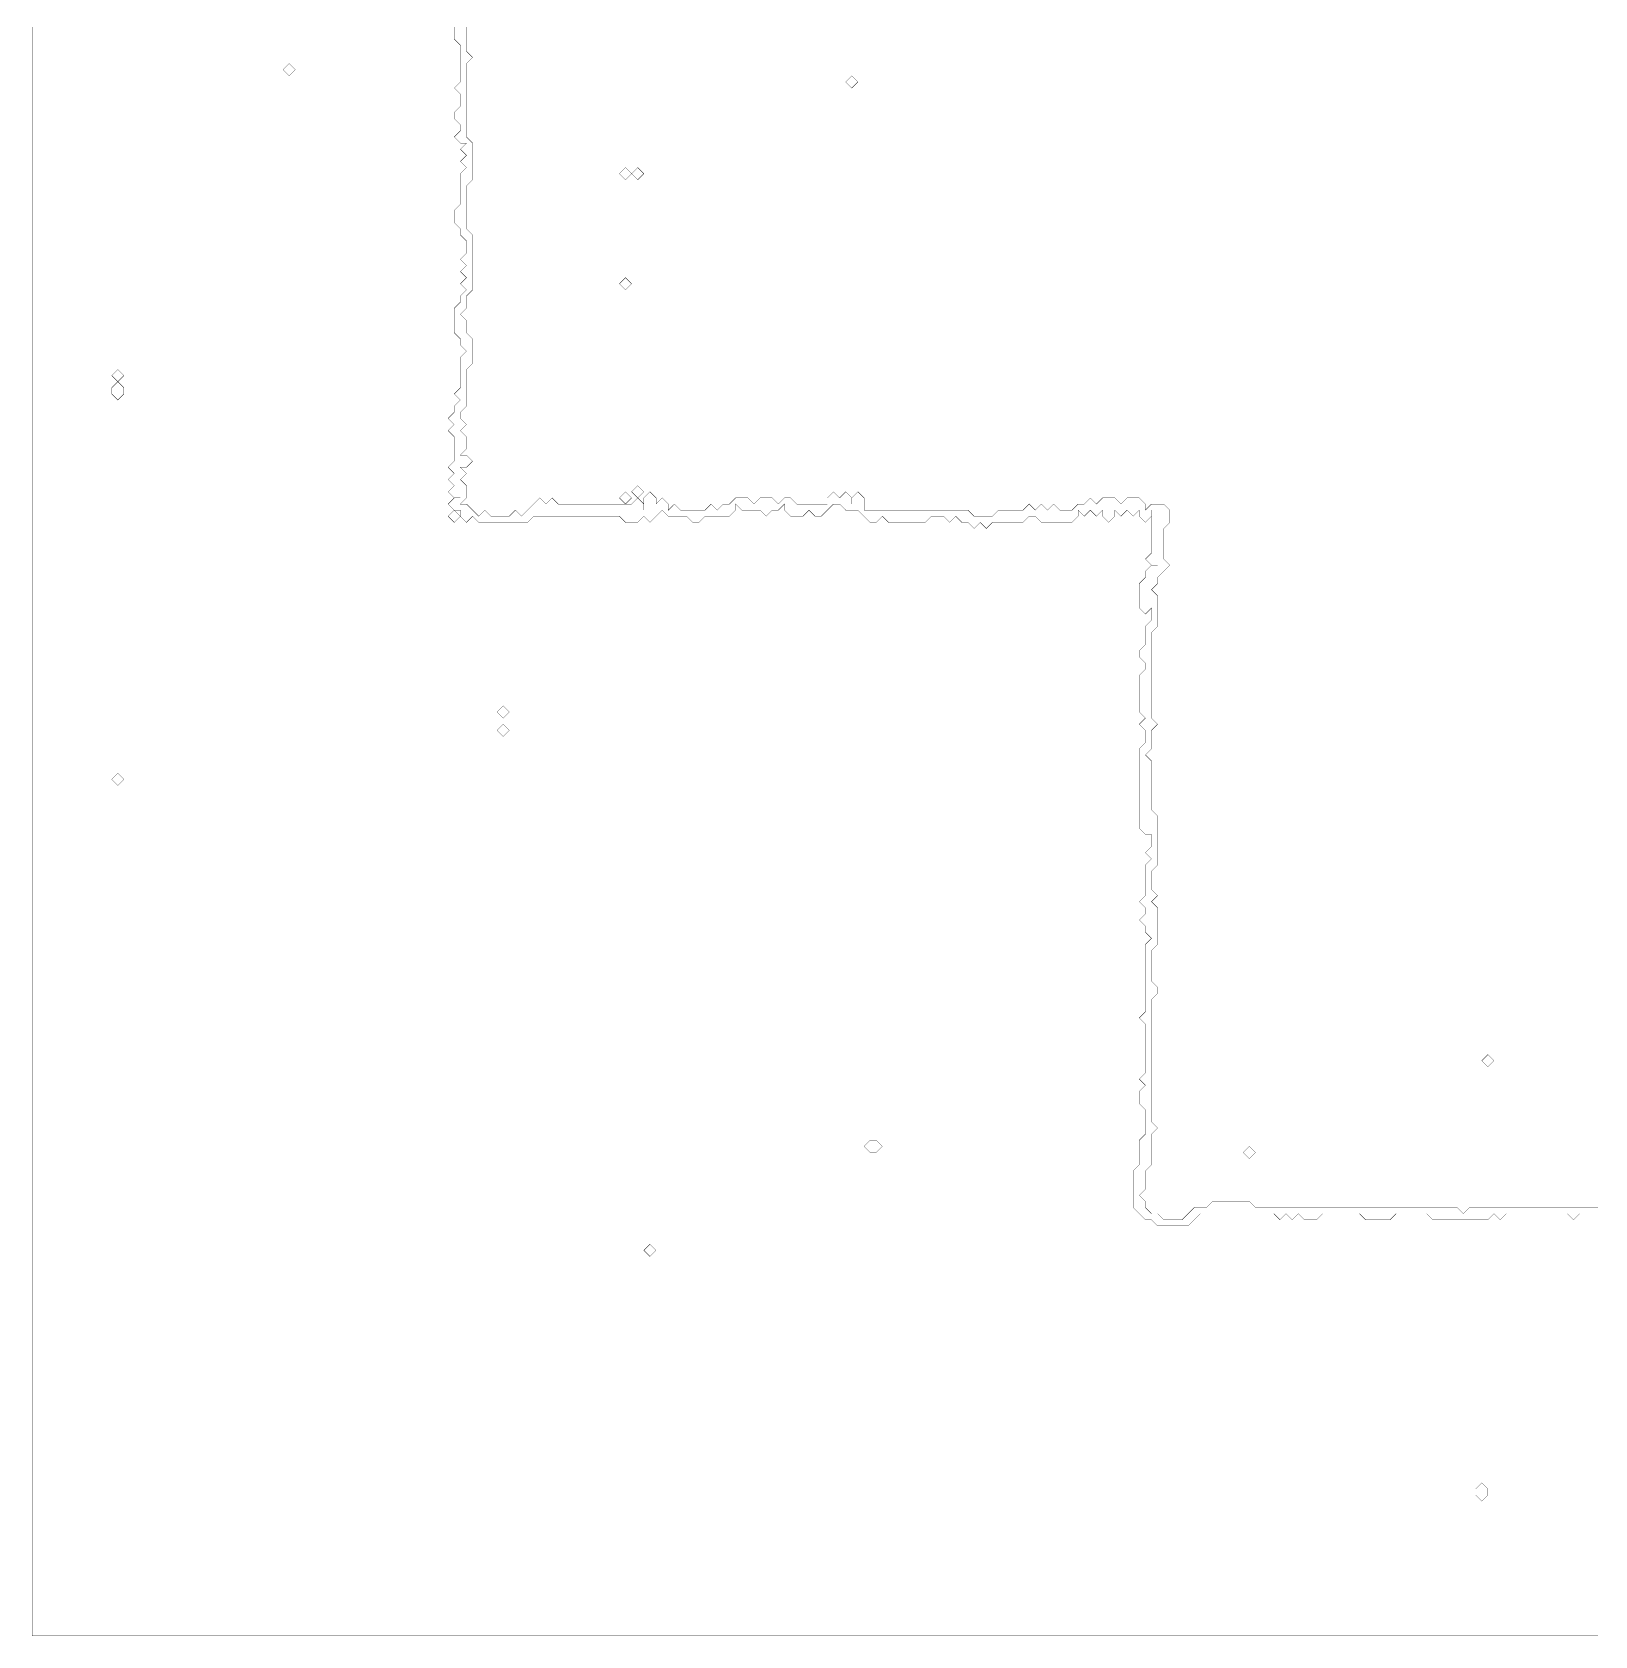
# Model space of a CAD drawing. Header units: metres. Extents: x 0 to 5142, y -5142 to 0.
# Drawn here: x 0 to 2571, y -5142 to -2504 of the extents above; entities that cross this region are included whole.
import ezdxf

# ---------------------------------------------------------------- set-up
doc = ezdxf.new("R2010")
doc.units = ezdxf.units.M
doc.layers.add('conductor', color=1, linetype='Continuous')
doc.layers.add('substrate', color=5, linetype='Continuous')

msp = doc.modelspace()

# ---------------------------------------------------------------- linework, layer by layer
at = {"layer": 'conductor', "const_width": 0.5}
msp.add_lwpolyline([(714.4375, -2495.5), (714.4375, -2505.5625), (714.4375, -2515.625), (714.4375, -2525.6875), (714.4375, -2535.75), (724.5, -2545.8125), (714.4375, -2555.875), (714.4375, -2565.9375), (714.4375, -2576), (714.4375, -2586.0625), (714.4375, -2596.125), (714.4375, -2606.1875), (714.4375, -2616.25), (714.4375, -2626.3125), (714.4375, -2636.375), (714.4375, -2646.4375), (714.4375, -2656.5), (714.4375, -2666.5625), (714.4375, -2676.625), (724.5, -2686.6875), (724.5, -2696.75), (724.5, -2706.8125), (724.5, -2716.875), (724.5, -2726.9375), (724.5, -2737), (724.5, -2747.0625), (714.4375, -2757.125), (714.4375, -2767.1875), (714.4375, -2777.25), (714.4375, -2787.3125), (714.4375, -2797.375), (714.4375, -2807.4375), (714.4375, -2817.5), (714.4375, -2827.5625), (724.5, -2837.625), (724.5, -2847.6875), (724.5, -2857.75), (724.5, -2867.8125), (724.5, -2877.875), (724.5, -2887.9375), (724.5, -2898), (724.5, -2908.0625), (724.5, -2918.125), (724.5, -2928.1875), (714.4375, -2938.25), (714.4375, -2948.3125), (714.4375, -2958.375), (704.375, -2968.4375), (714.4375, -2978.5), (714.4375, -2988.5625), (714.4375, -2998.625), (724.5, -3008.6875), (724.5, -3018.75), (724.5, -3028.8125), (724.5, -3038.875), (724.5, -3048.9375), (714.4375, -3059), (714.4375, -3069.0625), (714.4375, -3079.125), (714.4375, -3089.1875), (714.4375, -3099.25), (714.4375, -3109.3125), (714.4375, -3119.375), (704.375, -3129.4375), (704.375, -3139.5), (714.4375, -3149.5625), (704.375, -3159.625), (714.4375, -3169.6875), (714.4375, -3179.75), (714.4375, -3189.8125), (704.375, -3199.875), (714.4375, -3199.875), (724.5, -3209.9375), (714.4375, -3220), (704.375, -3220), (714.4375, -3230.0625), (704.375, -3240.125), (714.4375, -3250.1875), (714.4375, -3260.25), (714.4375, -3270.3125), (704.375, -3280.375), (714.4375, -3280.375), (724.5, -3290.4375), (734.5625, -3300.5), (744.625, -3290.4375), (754.6875, -3300.5), (764.75, -3300.5), (774.8125, -3300.5), (784.875, -3300.5), (794.9375, -3290.4375), (805, -3300.5), (815.0625, -3290.4375), (825.125, -3280.375), (835.1875, -3270.3125), (845.25, -3280.375), (855.3125, -3270.3125), (865.375, -3280.375), (875.4375, -3280.375), (885.5, -3280.375), (895.5625, -3280.375), (905.625, -3280.375), (915.6875, -3280.375), (925.75, -3280.375), (935.8125, -3280.375), (945.875, -3280.375), (955.9375, -3280.375), (966, -3280.375), (976.0625, -3280.375), (986.125, -3280.375), (996.1875, -3270.3125), (1006.25, -3280.375), (1006.25, -3290.4375), (1006.25, -3280.375), (1006.25, -3270.3125), (1016.3125, -3260.25), (1026.375, -3270.3125), (1026.375, -3280.375), (1036.4375, -3270.3125), (1046.5, -3280.375), (1046.5, -3290.4375), (1056.5625, -3280.375), (1066.625, -3290.4375), (1076.6875, -3290.4375), (1086.75, -3290.4375), (1096.8125, -3290.4375), (1106.875, -3290.4375), (1116.9375, -3280.375), (1127, -3290.4375), (1137.0625, -3280.375), (1147.125, -3280.375), (1157.1875, -3270.3125), (1167.25, -3270.3125), (1177.3125, -3270.3125), (1187.375, -3280.375), (1197.4375, -3270.3125), (1207.5, -3270.3125), (1217.5625, -3270.3125), (1227.625, -3280.375), (1237.6875, -3270.3125), (1247.75, -3270.3125), (1257.8125, -3280.375), (1267.875, -3280.375), (1277.9375, -3280.375), (1288, -3280.375), (1298.0625, -3280.375), (1308.125, -3280.375), (1308.125, -3270.3125), (1318.1875, -3260.25), (1328.25, -3270.3125), (1338.3125, -3260.25), (1348.375, -3270.3125), (1348.375, -3280.375), (1348.375, -3270.3125), (1358.4375, -3260.25), (1368.5, -3270.3125), (1368.5, -3280.375), (1368.5, -3290.4375), (1378.5625, -3290.4375), (1388.625, -3290.4375), (1398.6875, -3290.4375), (1408.75, -3290.4375), (1418.8125, -3290.4375), (1428.875, -3290.4375), (1438.9375, -3290.4375), (1449, -3290.4375), (1459.0625, -3290.4375), (1469.125, -3290.4375), (1479.1875, -3290.4375), (1489.25, -3290.4375), (1499.3125, -3290.4375), (1509.375, -3290.4375), (1519.4375, -3290.4375), (1529.5, -3290.4375), (1539.5625, -3290.4375), (1549.625, -3300.5), (1559.6875, -3300.5), (1569.75, -3300.5), (1579.8125, -3300.5), (1589.875, -3290.4375), (1599.9375, -3290.4375), (1610, -3290.4375), (1620.0625, -3290.4375), (1630.125, -3290.4375), (1640.1875, -3280.375), (1650.25, -3290.4375), (1660.3125, -3280.375), (1670.375, -3290.4375), (1680.4375, -3280.375), (1690.5, -3290.4375), (1700.5625, -3290.4375), (1710.625, -3290.4375), (1720.6875, -3280.375), (1730.75, -3280.375), (1740.8125, -3270.3125), (1750.875, -3280.375), (1760.9375, -3270.3125), (1771, -3270.3125), (1781.0625, -3270.3125), (1791.125, -3280.375), (1801.1875, -3270.3125), (1811.25, -3270.3125), (1821.3125, -3270.3125), (1831.375, -3280.375), (1831.375, -3290.4375), (1841.4375, -3280.375), (1851.5, -3280.375), (1861.5625, -3280.375), (1871.625, -3290.4375), (1871.625, -3300.5), (1871.625, -3310.5625), (1861.5625, -3320.625), (1861.5625, -3330.6875), (1861.5625, -3340.75), (1861.5625, -3350.8125), (1861.5625, -3360.875), (1861.5625, -3370.9375), (1871.625, -3381), (1861.5625, -3391.0625), (1851.5, -3401.125), (1851.5, -3411.1875), (1841.4375, -3421.25), (1851.5, -3431.3125), (1851.5, -3441.375), (1851.5, -3451.4375), (1851.5, -3461.5), (1851.5, -3471.5625), (1851.5, -3481.625), (1841.4375, -3491.6875), (1841.4375, -3501.75), (1841.4375, -3511.8125), (1841.4375, -3521.875), (1841.4375, -3531.9375), (1841.4375, -3542), (1841.4375, -3552.0625), (1841.4375, -3562.125), (1841.4375, -3572.1875), (1841.4375, -3582.25), (1841.4375, -3592.3125), (1841.4375, -3602.375), (1841.4375, -3612.4375), (1841.4375, -3622.5), (1841.4375, -3632.5625), (1851.5, -3642.625), (1841.4375, -3652.6875), (1841.4375, -3662.75), (1841.4375, -3672.8125), (1841.4375, -3682.875), (1831.375, -3692.9375), (1841.4375, -3703), (1841.4375, -3713.0625), (1841.4375, -3723.125), (1841.4375, -3733.1875), (1841.4375, -3743.25), (1841.4375, -3753.3125), (1841.4375, -3763.375), (1841.4375, -3773.4375), (1841.4375, -3783.5), (1851.5, -3793.5625), (1851.5, -3803.625), (1851.5, -3813.6875), (1851.5, -3823.75), (1851.5, -3833.8125), (1851.5, -3843.875), (1851.5, -3853.9375), (1851.5, -3864), (1851.5, -3874.0625), (1841.4375, -3884.125), (1841.4375, -3894.1875), (1841.4375, -3904.25), (1841.4375, -3914.3125), (1851.5, -3924.375), (1841.4375, -3934.4375), (1851.5, -3944.5), (1851.5, -3954.5625), (1851.5, -3964.625), (1851.5, -3974.6875), (1851.5, -3984.75), (1851.5, -3994.8125), (1851.5, -4004.875), (1841.4375, -4014.9375), (1841.4375, -4025), (1841.4375, -4035.0625), (1841.4375, -4045.125), (1841.4375, -4055.1875), (1841.4375, -4065.25), (1851.5, -4075.3125), (1851.5, -4085.375), (1841.4375, -4095.4375), (1841.4375, -4105.5), (1841.4375, -4115.5625), (1841.4375, -4125.625), (1841.4375, -4135.6875), (1841.4375, -4145.75), (1841.4375, -4155.8125), (1841.4375, -4165.875), (1841.4375, -4175.9375), (1841.4375, -4186), (1841.4375, -4196.0625), (1841.4375, -4206.125), (1841.4375, -4216.1875), (1841.4375, -4226.25), (1841.4375, -4236.3125), (1841.4375, -4246.375), (1841.4375, -4256.4375), (1841.4375, -4266.5), (1841.4375, -4276.5625), (1841.4375, -4286.625), (1841.4375, -4296.6875), (1851.5, -4306.75), (1841.4375, -4316.8125), (1841.4375, -4326.875), (1841.4375, -4336.9375), (1841.4375, -4347), (1841.4375, -4357.0625), (1841.4375, -4367.125), (1831.375, -4377.1875), (1831.375, -4387.25), (1831.375, -4397.3125), (1831.375, -4407.375), (1821.3125, -4417.4375), (1831.375, -4427.5), (1831.375, -4437.5625), (1841.4375, -4447.625), (1851.5, -4447.625), (1861.5625, -4457.6875), (1871.625, -4457.6875), (1881.6875, -4457.6875), (1891.75, -4457.6875), (1901.8125, -4447.625), (1911.875, -4437.5625), (1921.9375, -4437.5625), (1932, -4437.5625), (1942.0625, -4427.5), (1952.125, -4427.5), (1962.1875, -4427.5), (1972.25, -4427.5), (1982.3125, -4427.5), (1992.375, -4427.5), (2002.4375, -4427.5), (2012.5, -4437.5625), (2022.5625, -4437.5625), (2032.625, -4437.5625), (2042.6875, -4437.5625), (2052.75, -4437.5625), (2062.8125, -4437.5625), (2072.875, -4437.5625), (2082.9375, -4437.5625), (2093, -4437.5625), (2103.0625, -4437.5625), (2113.125, -4437.5625), (2123.1875, -4437.5625), (2133.25, -4437.5625), (2143.3125, -4437.5625), (2153.375, -4437.5625), (2163.4375, -4437.5625), (2173.5, -4437.5625), (2183.5625, -4437.5625), (2193.625, -4437.5625), (2203.6875, -4437.5625), (2213.75, -4437.5625), (2223.8125, -4437.5625), (2233.875, -4437.5625), (2243.9375, -4437.5625), (2254, -4437.5625), (2264.0625, -4437.5625), (2274.125, -4437.5625), (2284.1875, -4437.5625), (2294.25, -4437.5625), (2304.3125, -4437.5625), (2314.375, -4437.5625), (2324.4375, -4437.5625), (2334.5, -4437.5625), (2344.5625, -4437.5625), (2354.625, -4447.625), (2364.6875, -4437.5625), (2374.75, -4437.5625), (2384.8125, -4437.5625), (2394.875, -4437.5625), (2404.9375, -4437.5625), (2415, -4437.5625), (2425.0625, -4437.5625), (2435.125, -4437.5625), (2445.1875, -4437.5625), (2455.25, -4437.5625), (2465.3125, -4437.5625), (2475.375, -4437.5625), (2485.4375, -4437.5625), (2495.5, -4437.5625), (2505.5625, -4437.5625), (2515.625, -4437.5625), (2525.6875, -4437.5625), (2535.75, -4437.5625), (2545.8125, -4437.5625), (2555.875, -4437.5625), (2565.9375, -4437.5625), (2576, -4437.5625)], dxfattribs=at)
for points in [[(1338.3125, -2586.0625), (1348.375, -2576), (1358.4375, -2586.0625), (1348.375, -2596.125)], [(966, -2737), (976.0625, -2726.9375), (986.125, -2737), (976.0625, -2747.0625)], [(986.125, -2737), (996.1875, -2726.9375), (1006.25, -2737), (996.1875, -2747.0625)], [(966, -2918.125), (976.0625, -2908.0625), (986.125, -2918.125), (976.0625, -2928.1875)], [(966, -3270.3125), (976.0625, -3260.25), (986.125, -3270.3125), (976.0625, -3280.375)], [(986.125, -3260.25), (996.1875, -3250.1875), (1006.25, -3260.25), (996.1875, -3270.3125)], [(2384.8125, -4196.0625), (2394.875, -4186), (2404.9375, -4196.0625), (2394.875, -4206.125)], [(1992.375, -4347), (2002.4375, -4336.9375), (2012.5, -4347), (2002.4375, -4357.0625)]]:
    msp.add_lwpolyline(points, close=True, dxfattribs=at)
at = {"layer": 'substrate', "const_width": 0.5}
for points in [[(0, -2495.5), (0, -2505.5625), (0, -2515.625), (0, -2525.6875), (0, -2535.75), (0, -2545.8125), (0, -2555.875), (0, -2565.9375), (0, -2576), (0, -2586.0625), (0, -2596.125), (0, -2606.1875), (0, -2616.25), (0, -2626.3125), (0, -2636.375), (0, -2646.4375), (0, -2656.5), (0, -2666.5625), (0, -2676.625), (0, -2686.6875), (0, -2696.75), (0, -2706.8125), (0, -2716.875), (0, -2726.9375), (0, -2737), (0, -2747.0625), (0, -2757.125), (0, -2767.1875), (0, -2777.25), (0, -2787.3125), (0, -2797.375), (0, -2807.4375), (0, -2817.5), (0, -2827.5625), (0, -2837.625), (0, -2847.6875), (0, -2857.75), (0, -2867.8125), (0, -2877.875), (0, -2887.9375), (0, -2898), (0, -2908.0625), (0, -2918.125), (0, -2928.1875), (0, -2938.25), (0, -2948.3125), (0, -2958.375), (0, -2968.4375), (0, -2978.5), (0, -2988.5625), (0, -2998.625), (0, -3008.6875), (0, -3018.75), (0, -3028.8125), (0, -3038.875), (0, -3048.9375), (0, -3059), (0, -3069.0625), (0, -3079.125), (0, -3089.1875), (0, -3099.25), (0, -3109.3125), (0, -3119.375), (0, -3129.4375), (0, -3139.5), (0, -3149.5625), (0, -3159.625), (0, -3169.6875), (0, -3179.75), (0, -3189.8125), (0, -3199.875), (0, -3209.9375), (0, -3220), (0, -3230.0625), (0, -3240.125), (0, -3250.1875), (0, -3260.25), (0, -3270.3125), (0, -3280.375), (0, -3290.4375), (0, -3300.5), (0, -3310.5625), (0, -3320.625), (0, -3330.6875), (0, -3340.75), (0, -3350.8125), (0, -3360.875), (0, -3370.9375), (0, -3381), (0, -3391.0625), (0, -3401.125), (0, -3411.1875), (0, -3421.25), (0, -3431.3125), (0, -3441.375), (0, -3451.4375), (0, -3461.5), (0, -3471.5625), (0, -3481.625), (0, -3491.6875), (0, -3501.75), (0, -3511.8125), (0, -3521.875), (0, -3531.9375), (0, -3542), (0, -3552.0625), (0, -3562.125), (0, -3572.1875), (0, -3582.25), (0, -3592.3125), (0, -3602.375), (0, -3612.4375), (0, -3622.5), (0, -3632.5625), (0, -3642.625), (0, -3652.6875), (0, -3662.75), (0, -3672.8125), (0, -3682.875), (0, -3692.9375), (0, -3703), (0, -3713.0625), (0, -3723.125), (0, -3733.1875), (0, -3743.25), (0, -3753.3125), (0, -3763.375), (0, -3773.4375), (0, -3783.5), (0, -3793.5625), (0, -3803.625), (0, -3813.6875), (0, -3823.75), (0, -3833.8125), (0, -3843.875), (0, -3853.9375), (0, -3864), (0, -3874.0625), (0, -3884.125), (0, -3894.1875), (0, -3904.25), (0, -3914.3125), (0, -3924.375), (0, -3934.4375), (0, -3944.5), (0, -3954.5625), (0, -3964.625), (0, -3974.6875), (0, -3984.75), (0, -3994.8125), (0, -4004.875), (0, -4014.9375), (0, -4025), (0, -4035.0625), (0, -4045.125), (0, -4055.1875), (0, -4065.25), (0, -4075.3125), (0, -4085.375), (0, -4095.4375), (0, -4105.5), (0, -4115.5625), (0, -4125.625), (0, -4135.6875), (0, -4145.75), (0, -4155.8125), (0, -4165.875), (0, -4175.9375), (0, -4186), (0, -4196.0625), (0, -4206.125), (0, -4216.1875), (0, -4226.25), (0, -4236.3125), (0, -4246.375), (0, -4256.4375), (0, -4266.5), (0, -4276.5625), (0, -4286.625), (0, -4296.6875), (0, -4306.75), (0, -4316.8125), (0, -4326.875), (0, -4336.9375), (0, -4347), (0, -4357.0625), (0, -4367.125), (0, -4377.1875), (0, -4387.25), (0, -4397.3125), (0, -4407.375), (0, -4417.4375), (0, -4427.5), (0, -4437.5625), (0, -4447.625), (0, -4457.6875), (0, -4467.75), (0, -4477.8125), (0, -4487.875), (0, -4497.9375), (0, -4508), (0, -4518.0625), (0, -4528.125), (0, -4538.1875), (0, -4548.25), (0, -4558.3125), (0, -4568.375), (0, -4578.4375), (0, -4588.5), (0, -4598.5625), (0, -4608.625), (0, -4618.6875), (0, -4628.75), (0, -4638.8125), (0, -4648.875), (0, -4658.9375), (0, -4669), (0, -4679.0625), (0, -4689.125), (0, -4699.1875), (0, -4709.25), (0, -4719.3125), (0, -4729.375), (0, -4739.4375), (0, -4749.5), (0, -4759.5625), (0, -4769.625), (0, -4779.6875), (0, -4789.75), (0, -4799.8125), (0, -4809.875), (0, -4819.9375), (0, -4830), (0, -4840.0625), (0, -4850.125), (0, -4860.1875), (0, -4870.25), (0, -4880.3125), (0, -4890.375), (0, -4900.4375), (0, -4910.5), (0, -4920.5625), (0, -4930.625), (0, -4940.6875), (0, -4950.75), (0, -4960.8125), (0, -4970.875), (0, -4980.9375), (0, -4991), (0, -5001.0625), (0, -5011.125), (0, -5021.1875), (0, -5031.25), (0, -5041.3125), (0, -5051.375), (0, -5061.4375), (0, -5071.5), (0, -5081.5625), (0, -5091.625), (0, -5101.6875), (0, -5111.75), (0, -5121.8125), (0, -5131.875), (0, -5141.9375), (10.0625, -5141.9375), (20.125, -5141.9375), (30.1875, -5141.9375), (40.25, -5141.9375), (50.3125, -5141.9375), (60.375, -5141.9375), (70.4375, -5141.9375), (80.5, -5141.9375), (90.5625, -5141.9375), (100.625, -5141.9375), (110.6875, -5141.9375), (120.75, -5141.9375), (130.8125, -5141.9375), (140.875, -5141.9375), (150.9375, -5141.9375), (161, -5141.9375), (171.0625, -5141.9375), (181.125, -5141.9375), (191.1875, -5141.9375), (201.25, -5141.9375), (211.3125, -5141.9375), (221.375, -5141.9375), (231.4375, -5141.9375), (241.5, -5141.9375), (251.5625, -5141.9375), (261.625, -5141.9375), (271.6875, -5141.9375), (281.75, -5141.9375), (291.8125, -5141.9375), (301.875, -5141.9375), (311.9375, -5141.9375), (322, -5141.9375), (332.0625, -5141.9375), (342.125, -5141.9375), (352.1875, -5141.9375), (362.25, -5141.9375), (372.3125, -5141.9375), (382.375, -5141.9375), (392.4375, -5141.9375), (402.5, -5141.9375), (412.5625, -5141.9375), (422.625, -5141.9375), (432.6875, -5141.9375), (442.75, -5141.9375), (452.8125, -5141.9375), (462.875, -5141.9375), (472.9375, -5141.9375), (483, -5141.9375), (493.0625, -5141.9375), (503.125, -5141.9375), (513.1875, -5141.9375), (523.25, -5141.9375), (533.3125, -5141.9375), (543.375, -5141.9375), (553.4375, -5141.9375), (563.5, -5141.9375), (573.5625, -5141.9375), (583.625, -5141.9375), (593.6875, -5141.9375), (603.75, -5141.9375), (613.8125, -5141.9375), (623.875, -5141.9375), (633.9375, -5141.9375), (644, -5141.9375), (654.0625, -5141.9375), (664.125, -5141.9375), (674.1875, -5141.9375), (684.25, -5141.9375), (694.3125, -5141.9375), (704.375, -5141.9375), (714.4375, -5141.9375), (724.5, -5141.9375), (734.5625, -5141.9375), (744.625, -5141.9375), (754.6875, -5141.9375), (764.75, -5141.9375), (774.8125, -5141.9375), (784.875, -5141.9375), (794.9375, -5141.9375), (805, -5141.9375), (815.0625, -5141.9375), (825.125, -5141.9375), (835.1875, -5141.9375), (845.25, -5141.9375), (855.3125, -5141.9375), (865.375, -5141.9375), (875.4375, -5141.9375), (885.5, -5141.9375), (895.5625, -5141.9375), (905.625, -5141.9375), (915.6875, -5141.9375), (925.75, -5141.9375), (935.8125, -5141.9375), (945.875, -5141.9375), (955.9375, -5141.9375), (966, -5141.9375), (976.0625, -5141.9375), (986.125, -5141.9375), (996.1875, -5141.9375), (1006.25, -5141.9375), (1016.3125, -5141.9375), (1026.375, -5141.9375), (1036.4375, -5141.9375), (1046.5, -5141.9375), (1056.5625, -5141.9375), (1066.625, -5141.9375), (1076.6875, -5141.9375), (1086.75, -5141.9375), (1096.8125, -5141.9375), (1106.875, -5141.9375), (1116.9375, -5141.9375), (1127, -5141.9375), (1137.0625, -5141.9375), (1147.125, -5141.9375), (1157.1875, -5141.9375), (1167.25, -5141.9375), (1177.3125, -5141.9375), (1187.375, -5141.9375), (1197.4375, -5141.9375), (1207.5, -5141.9375), (1217.5625, -5141.9375), (1227.625, -5141.9375), (1237.6875, -5141.9375), (1247.75, -5141.9375), (1257.8125, -5141.9375), (1267.875, -5141.9375), (1277.9375, -5141.9375), (1288, -5141.9375), (1298.0625, -5141.9375), (1308.125, -5141.9375), (1318.1875, -5141.9375), (1328.25, -5141.9375), (1338.3125, -5141.9375), (1348.375, -5141.9375), (1358.4375, -5141.9375), (1368.5, -5141.9375), (1378.5625, -5141.9375), (1388.625, -5141.9375), (1398.6875, -5141.9375), (1408.75, -5141.9375), (1418.8125, -5141.9375), (1428.875, -5141.9375), (1438.9375, -5141.9375), (1449, -5141.9375), (1459.0625, -5141.9375), (1469.125, -5141.9375), (1479.1875, -5141.9375), (1489.25, -5141.9375), (1499.3125, -5141.9375), (1509.375, -5141.9375), (1519.4375, -5141.9375), (1529.5, -5141.9375), (1539.5625, -5141.9375), (1549.625, -5141.9375), (1559.6875, -5141.9375), (1569.75, -5141.9375), (1579.8125, -5141.9375), (1589.875, -5141.9375), (1599.9375, -5141.9375), (1610, -5141.9375), (1620.0625, -5141.9375), (1630.125, -5141.9375), (1640.1875, -5141.9375), (1650.25, -5141.9375), (1660.3125, -5141.9375), (1670.375, -5141.9375), (1680.4375, -5141.9375), (1690.5, -5141.9375), (1700.5625, -5141.9375), (1710.625, -5141.9375), (1720.6875, -5141.9375), (1730.75, -5141.9375), (1740.8125, -5141.9375), (1750.875, -5141.9375), (1760.9375, -5141.9375), (1771, -5141.9375), (1781.0625, -5141.9375), (1791.125, -5141.9375), (1801.1875, -5141.9375), (1811.25, -5141.9375), (1821.3125, -5141.9375), (1831.375, -5141.9375), (1841.4375, -5141.9375), (1851.5, -5141.9375), (1861.5625, -5141.9375), (1871.625, -5141.9375), (1881.6875, -5141.9375), (1891.75, -5141.9375), (1901.8125, -5141.9375), (1911.875, -5141.9375), (1921.9375, -5141.9375), (1932, -5141.9375), (1942.0625, -5141.9375), (1952.125, -5141.9375), (1962.1875, -5141.9375), (1972.25, -5141.9375), (1982.3125, -5141.9375), (1992.375, -5141.9375), (2002.4375, -5141.9375), (2012.5, -5141.9375), (2022.5625, -5141.9375), (2032.625, -5141.9375), (2042.6875, -5141.9375), (2052.75, -5141.9375), (2062.8125, -5141.9375), (2072.875, -5141.9375), (2082.9375, -5141.9375), (2093, -5141.9375), (2103.0625, -5141.9375), (2113.125, -5141.9375), (2123.1875, -5141.9375), (2133.25, -5141.9375), (2143.3125, -5141.9375), (2153.375, -5141.9375), (2163.4375, -5141.9375), (2173.5, -5141.9375), (2183.5625, -5141.9375), (2193.625, -5141.9375), (2203.6875, -5141.9375), (2213.75, -5141.9375), (2223.8125, -5141.9375), (2233.875, -5141.9375), (2243.9375, -5141.9375), (2254, -5141.9375), (2264.0625, -5141.9375), (2274.125, -5141.9375), (2284.1875, -5141.9375), (2294.25, -5141.9375), (2304.3125, -5141.9375), (2314.375, -5141.9375), (2324.4375, -5141.9375), (2334.5, -5141.9375), (2344.5625, -5141.9375), (2354.625, -5141.9375), (2364.6875, -5141.9375), (2374.75, -5141.9375), (2384.8125, -5141.9375), (2394.875, -5141.9375), (2404.9375, -5141.9375), (2415, -5141.9375), (2425.0625, -5141.9375), (2435.125, -5141.9375), (2445.1875, -5141.9375), (2455.25, -5141.9375), (2465.3125, -5141.9375), (2475.375, -5141.9375), (2485.4375, -5141.9375), (2495.5, -5141.9375), (2505.5625, -5141.9375), (2515.625, -5141.9375), (2525.6875, -5141.9375), (2535.75, -5141.9375), (2545.8125, -5141.9375), (2555.875, -5141.9375), (2565.9375, -5141.9375), (2576, -5141.9375)], [(2576, -4447.625), (2565.9375, -4447.625), (2555.875, -4447.625), (2545.8125, -4447.625), (2535.75, -4457.6875), (2525.6875, -4447.625), (2515.625, -4447.625), (2505.5625, -4447.625), (2495.5, -4447.625), (2485.4375, -4447.625), (2475.375, -4447.625), (2465.3125, -4447.625), (2455.25, -4447.625), (2445.1875, -4447.625), (2435.125, -4447.625), (2425.0625, -4447.625), (2415, -4457.6875), (2404.9375, -4447.625), (2394.875, -4457.6875), (2384.8125, -4457.6875), (2374.75, -4457.6875), (2364.6875, -4457.6875), (2354.625, -4457.6875), (2344.5625, -4457.6875), (2334.5, -4457.6875), (2324.4375, -4457.6875), (2314.375, -4457.6875), (2304.3125, -4457.6875), (2294.25, -4447.625), (2284.1875, -4447.625), (2274.125, -4447.625), (2264.0625, -4447.625), (2254, -4447.625), (2243.9375, -4447.625), (2233.875, -4457.6875), (2223.8125, -4457.6875), (2213.75, -4457.6875), (2203.6875, -4457.6875), (2193.625, -4457.6875), (2183.5625, -4447.625), (2173.5, -4447.625), (2163.4375, -4447.625), (2153.375, -4447.625), (2143.3125, -4447.625), (2133.25, -4447.625), (2123.1875, -4447.625), (2113.125, -4457.6875), (2103.0625, -4457.6875), (2093, -4457.6875), (2082.9375, -4447.625), (2072.875, -4457.6875), (2062.8125, -4447.625), (2052.75, -4457.6875), (2042.6875, -4447.625), (2032.625, -4447.625), (2022.5625, -4447.625), (2012.5, -4447.625), (2002.4375, -4447.625), (1992.375, -4447.625), (1982.3125, -4447.625), (1972.25, -4447.625), (1962.1875, -4447.625), (1952.125, -4447.625), (1942.0625, -4447.625), (1932, -4447.625), (1921.9375, -4447.625), (1911.875, -4457.6875), (1901.8125, -4467.75), (1891.75, -4467.75), (1881.6875, -4467.75), (1871.625, -4467.75), (1861.5625, -4467.75), (1851.5, -4467.75), (1841.4375, -4457.6875), (1831.375, -4457.6875), (1821.3125, -4447.625), (1811.25, -4437.5625), (1811.25, -4427.5), (1811.25, -4417.4375), (1811.25, -4407.375), (1811.25, -4397.3125), (1811.25, -4387.25), (1811.25, -4377.1875), (1821.3125, -4367.125), (1821.3125, -4357.0625), (1821.3125, -4347), (1821.3125, -4336.9375), (1821.3125, -4326.875), (1831.375, -4316.8125), (1831.375, -4306.75), (1831.375, -4296.6875), (1831.375, -4286.625), (1831.375, -4276.5625), (1821.3125, -4266.5), (1821.3125, -4256.4375), (1821.3125, -4246.375), (1831.375, -4236.3125), (1821.3125, -4226.25), (1831.375, -4216.1875), (1831.375, -4206.125), (1831.375, -4196.0625), (1831.375, -4186), (1831.375, -4175.9375), (1831.375, -4165.875), (1831.375, -4155.8125), (1831.375, -4145.75), (1831.375, -4135.6875), (1821.3125, -4125.625), (1831.375, -4115.5625), (1831.375, -4105.5), (1831.375, -4095.4375), (1831.375, -4085.375), (1831.375, -4075.3125), (1831.375, -4065.25), (1831.375, -4055.1875), (1831.375, -4045.125), (1831.375, -4035.0625), (1831.375, -4025), (1831.375, -4014.9375), (1831.375, -4004.875), (1841.4375, -3994.8125), (1831.375, -3984.75), (1831.375, -3974.6875), (1821.3125, -3964.625), (1831.375, -3954.5625), (1831.375, -3944.5), (1821.3125, -3934.4375), (1831.375, -3924.375), (1831.375, -3914.3125), (1831.375, -3904.25), (1831.375, -3894.1875), (1831.375, -3884.125), (1831.375, -3874.0625), (1841.4375, -3864), (1831.375, -3853.9375), (1841.4375, -3843.875), (1841.4375, -3833.8125), (1841.4375, -3823.75), (1831.375, -3823.75), (1821.3125, -3813.6875), (1821.3125, -3803.625), (1821.3125, -3793.5625), (1821.3125, -3783.5), (1821.3125, -3773.4375), (1821.3125, -3763.375), (1821.3125, -3753.3125), (1821.3125, -3743.25), (1821.3125, -3733.1875), (1821.3125, -3723.125), (1821.3125, -3713.0625), (1821.3125, -3703), (1821.3125, -3692.9375), (1821.3125, -3682.875), (1831.375, -3672.8125), (1831.375, -3662.75), (1831.375, -3652.6875), (1821.3125, -3642.625), (1831.375, -3632.5625), (1821.3125, -3622.5), (1821.3125, -3612.4375), (1821.3125, -3602.375), (1821.3125, -3592.3125), (1821.3125, -3582.25), (1821.3125, -3572.1875), (1821.3125, -3562.125), (1831.375, -3552.0625), (1831.375, -3542), (1821.3125, -3531.9375), (1821.3125, -3521.875), (1831.375, -3511.8125), (1831.375, -3501.75), (1831.375, -3491.6875), (1831.375, -3481.625), (1841.4375, -3471.5625), (1841.4375, -3461.5), (1841.4375, -3451.4375), (1831.375, -3461.5), (1821.3125, -3451.4375), (1821.3125, -3441.375), (1821.3125, -3431.3125), (1821.3125, -3421.25), (1821.3125, -3411.1875), (1831.375, -3401.125), (1831.375, -3391.0625), (1841.4375, -3381), (1851.5, -3381), (1841.4375, -3381), (1831.375, -3370.9375), (1841.4375, -3360.875), (1841.4375, -3350.8125), (1841.4375, -3340.75), (1841.4375, -3330.6875), (1841.4375, -3320.625), (1841.4375, -3310.5625), (1841.4375, -3300.5), (1841.4375, -3290.4375), (1841.4375, -3300.5), (1831.375, -3310.5625), (1821.3125, -3300.5), (1821.3125, -3290.4375), (1811.25, -3300.5), (1801.1875, -3290.4375), (1791.125, -3300.5), (1781.0625, -3290.4375), (1781.0625, -3300.5), (1771, -3310.5625), (1760.9375, -3300.5), (1760.9375, -3290.4375), (1750.875, -3300.5), (1740.8125, -3290.4375), (1730.75, -3300.5), (1720.6875, -3290.4375), (1720.6875, -3300.5), (1710.625, -3310.5625), (1700.5625, -3310.5625), (1690.5, -3310.5625), (1680.4375, -3310.5625), (1670.375, -3310.5625), (1660.3125, -3310.5625), (1650.25, -3300.5), (1640.1875, -3300.5), (1630.125, -3310.5625), (1620.0625, -3310.5625), (1610, -3310.5625), (1599.9375, -3310.5625), (1589.875, -3310.5625), (1579.8125, -3310.5625), (1569.75, -3320.625), (1559.6875, -3310.5625), (1549.625, -3320.625), (1539.5625, -3310.5625), (1529.5, -3310.5625), (1519.4375, -3300.5), (1509.375, -3310.5625), (1499.3125, -3300.5), (1489.25, -3300.5), (1479.1875, -3300.5), (1469.125, -3310.5625), (1459.0625, -3310.5625), (1449, -3310.5625), (1438.9375, -3310.5625), (1428.875, -3310.5625), (1418.8125, -3310.5625), (1408.75, -3310.5625), (1398.6875, -3300.5), (1388.625, -3310.5625), (1378.5625, -3310.5625), (1368.5, -3300.5), (1358.4375, -3290.4375), (1348.375, -3290.4375), (1338.3125, -3290.4375), (1328.25, -3280.375), (1318.1875, -3280.375), (1308.125, -3290.4375), (1298.0625, -3300.5), (1288, -3300.5), (1277.9375, -3290.4375), (1267.875, -3300.5), (1257.8125, -3300.5), (1247.75, -3300.5), (1237.6875, -3290.4375), (1237.6875, -3280.375), (1227.625, -3290.4375), (1217.5625, -3290.4375), (1207.5, -3300.5), (1197.4375, -3290.4375), (1187.375, -3290.4375), (1177.3125, -3290.4375), (1167.25, -3290.4375), (1157.1875, -3280.375), (1157.1875, -3290.4375), (1147.125, -3300.5), (1137.0625, -3300.5), (1127, -3300.5), (1116.9375, -3300.5), (1106.875, -3300.5), (1096.8125, -3310.5625), (1086.75, -3310.5625), (1076.6875, -3300.5), (1066.625, -3300.5), (1056.5625, -3300.5), (1046.5, -3300.5), (1036.4375, -3290.4375), (1026.375, -3300.5), (1016.3125, -3310.5625), (1006.25, -3300.5), (996.1875, -3310.5625), (986.125, -3310.5625), (976.0625, -3310.5625), (966, -3300.5), (955.9375, -3300.5), (945.875, -3300.5), (935.8125, -3300.5), (925.75, -3300.5), (915.6875, -3300.5), (905.625, -3300.5), (895.5625, -3300.5), (885.5, -3300.5), (875.4375, -3300.5), (865.375, -3300.5), (855.3125, -3300.5), (845.25, -3300.5), (835.1875, -3300.5), (825.125, -3300.5), (815.0625, -3310.5625), (805, -3310.5625), (794.9375, -3310.5625), (784.875, -3310.5625), (774.8125, -3310.5625), (764.75, -3310.5625), (754.6875, -3310.5625), (744.625, -3310.5625), (734.5625, -3310.5625), (724.5, -3300.5), (714.4375, -3310.5625), (704.375, -3300.5), (704.375, -3290.4375), (694.3125, -3290.4375), (684.25, -3280.375), (694.3125, -3270.3125), (704.375, -3270.3125), (694.3125, -3270.3125), (684.25, -3260.25), (694.3125, -3250.1875), (704.375, -3250.1875), (694.3125, -3250.1875), (684.25, -3240.125), (694.3125, -3230.0625), (684.25, -3220), (694.3125, -3209.9375), (694.3125, -3199.875), (694.3125, -3189.8125), (694.3125, -3179.75), (694.3125, -3169.6875), (684.25, -3159.625), (694.3125, -3149.5625), (684.25, -3139.5), (694.3125, -3129.4375), (694.3125, -3119.375), (704.375, -3109.3125), (694.3125, -3099.25), (704.375, -3089.1875), (704.375, -3079.125), (704.375, -3069.0625), (704.375, -3059), (704.375, -3048.9375), (704.375, -3038.875), (714.4375, -3028.8125), (704.375, -3018.75), (704.375, -3008.6875), (694.3125, -2998.625), (694.3125, -2988.5625), (694.3125, -2978.5), (694.3125, -2968.4375), (694.3125, -2958.375), (704.375, -2948.3125), (704.375, -2938.25), (714.4375, -2928.1875), (704.375, -2918.125), (714.4375, -2908.0625), (704.375, -2898), (714.4375, -2887.9375), (704.375, -2877.875), (714.4375, -2867.8125), (714.4375, -2857.75), (714.4375, -2847.6875), (704.375, -2837.625), (704.375, -2827.5625), (694.3125, -2817.5), (694.3125, -2807.4375), (694.3125, -2797.375), (704.375, -2787.3125), (704.375, -2777.25), (704.375, -2767.1875), (704.375, -2757.125), (704.375, -2747.0625), (704.375, -2737), (714.4375, -2726.9375), (704.375, -2716.875), (714.4375, -2706.8125), (704.375, -2696.75), (714.4375, -2686.6875), (704.375, -2686.6875), (694.3125, -2676.625), (704.375, -2666.5625), (704.375, -2656.5), (694.3125, -2646.4375), (694.3125, -2636.375), (704.375, -2626.3125), (704.375, -2616.25), (704.375, -2606.1875), (694.3125, -2596.125), (704.375, -2586.0625), (704.375, -2576), (704.375, -2565.9375), (704.375, -2555.875), (704.375, -2545.8125), (704.375, -2535.75), (704.375, -2525.6875), (694.3125, -2515.625), (694.3125, -2505.5625), (694.3125, -2495.5)]]:
    msp.add_lwpolyline(points, dxfattribs=at)
for points in [[(412.5625, -2565.9375), (422.625, -2555.875), (432.6875, -2565.9375), (422.625, -2576)], [(976.0625, -2737)], [(996.1875, -2737)], [(976.0625, -2918.125)], [(130.8125, -3069.0625), (140.875, -3059), (150.9375, -3069.0625), (140.875, -3079.125)], [(130.8125, -3089.1875), (140.875, -3079.125), (150.9375, -3089.1875), (150.9375, -3099.25), (140.875, -3109.3125), (130.8125, -3099.25)], [(684.25, -3300.5), (694.3125, -3290.4375), (704.375, -3300.5), (694.3125, -3310.5625)], [(1861.5625, -3290.4375)], [(1861.5625, -3310.5625)], [(764.75, -3622.5), (774.8125, -3612.4375), (784.875, -3622.5), (774.8125, -3632.5625)], [(764.75, -3652.6875), (774.8125, -3642.625), (784.875, -3652.6875), (774.8125, -3662.75)], [(130.8125, -3733.1875), (140.875, -3723.125), (150.9375, -3733.1875), (140.875, -3743.25)], [(1368.5, -4336.9375), (1378.5625, -4326.875), (1388.625, -4326.875), (1398.6875, -4336.9375), (1388.625, -4347), (1378.5625, -4347)], [(1006.25, -4508), (1016.3125, -4497.9375), (1026.375, -4508), (1016.3125, -4518.0625)], [(2374.75, -4900.4375), (2384.8125, -4890.375), (2394.875, -4900.4375), (2394.875, -4910.5), (2384.8125, -4920.5625), (2374.75, -4910.5)]]:
    msp.add_lwpolyline(points, close=True, dxfattribs=at)

doc.saveas('drawing.dxf')
